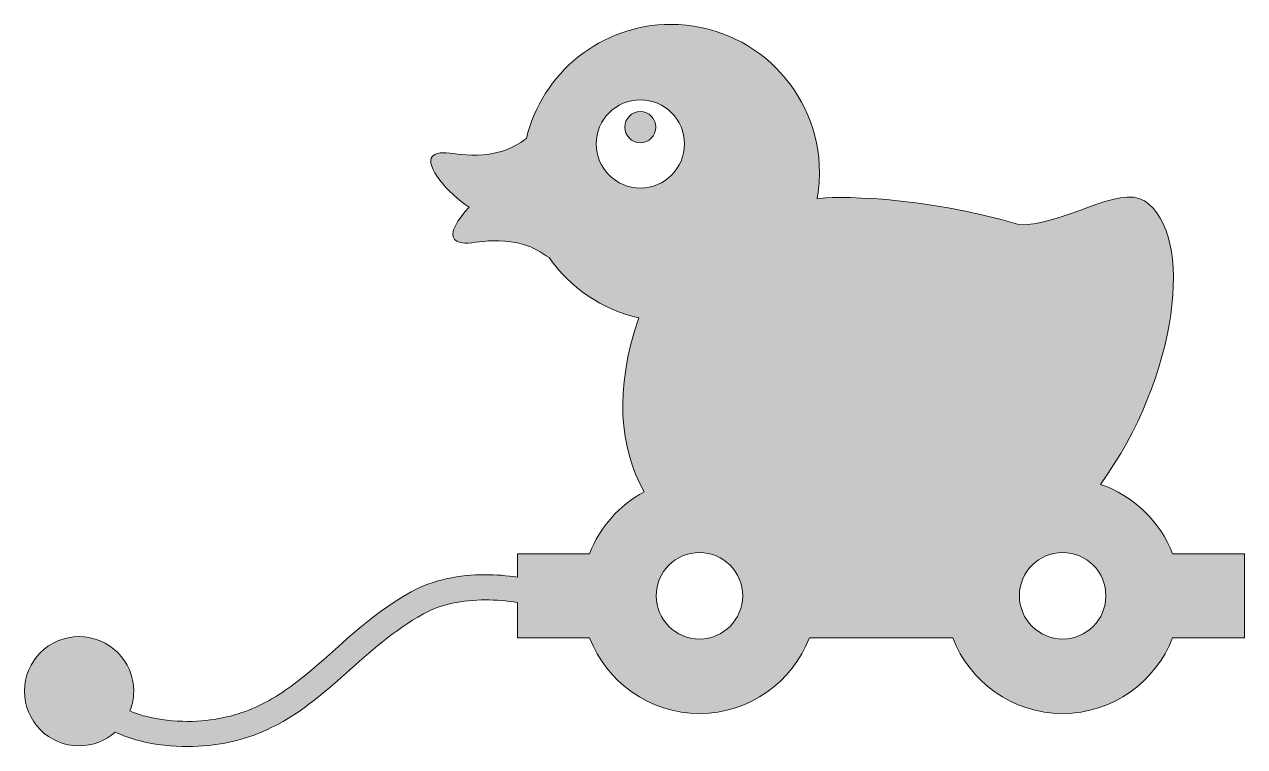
# Model space of a CAD drawing. Header units: inches. Extents: x 0 to 102, y 0 to 60.
import ezdxf

# ---------------------------------------------------------------- set-up
doc = ezdxf.new("R2010")
doc.units = ezdxf.units.IN
doc.header["$MEASUREMENT"] = 0
doc.layers.add('Layer 1', color=7, linetype='Continuous')

msp = doc.modelspace()

# ---------------------------------------------------------------- hatches: boundary and pattern name
at = {"layer": 'Layer 1', "true_color": 0xf05a28}
h = msp.add_hatch(color=20, dxfattribs=at)
h.dxf.hatch_style = 2
edge = h.paths.add_edge_path()
edge.add_spline(control_points=[(4.55, 0.06), (5.71, 0.06), (6.77, 0.5), (7.57, 1.21), (8.2, 0.91), (8.86, 0.68), (9.54, 0.5), (10.93, 0.14), (12.37, 0), (13.58, 0), (13.73, 0), (13.88, 0), (14.03, 0.01), (16.39, 0.08), (18.39, 0.59), (20.13, 1.38), (22.76, 2.56), (24.79, 4.34), (26.79, 6.11), (28.79, 7.89), (30.75, 9.68), (33.22, 11.05), (34.69, 11.87), (36.5, 12.22), (38.37, 12.22), (39.27, 12.22), (40.17, 12.14), (41.06, 12), (41.06, 12), (41.06, 9.06), (41.06, 9.06), (41.06, 9.06), (47.06, 9.06), (47.06, 9.06), (48.47, 5.38), (52.03, 2.76), (56.21, 2.76), (60.39, 2.76), (63.95, 5.38), (65.36, 9.06), (65.36, 9.06), (77.3, 9.06), (77.3, 9.06), (78.71, 5.38), (82.27, 2.76), (86.45, 2.76), (90.63, 2.76), (94.19, 5.38), (95.6, 9.06), (95.6, 9.06), (101.6, 9.06), (101.6, 9.06), (101.6, 9.06), (101.6, 16.06), (101.6, 16.06), (101.6, 16.06), (95.6, 16.06), (95.6, 16.06), (94.56, 18.77), (92.36, 20.9), (89.59, 21.84), (96.09, 30.73), (97.48, 42.74), (93.26, 45.45), (91.14, 46.82), (86.39, 43.34), (82.88, 43.47), (74.6, 45.92), (67.21, 45.86), (66, 45.62), (66.12, 46.32), (66.2, 47.05), (66.2, 47.79), (66.2, 54.62), (60.66, 60.15), (53.83, 60.15), (47.99, 60.15), (43.09, 56.09), (41.8, 50.64), (41.2, 50.22), (40.47, 49.78), (39.81, 49.59), (36.63, 48.69), (34.95, 50), (33.98, 49.17), (33.29, 48.38), (35.25, 46.09), (37.04, 44.93), (36.03, 43.88), (35.37, 42.74), (35.82, 42.23), (36.79, 41.39), (38.46, 42.71), (41.64, 41.8), (42.32, 41.61), (43.07, 41.15), (43.69, 40.73), (45.43, 38.23), (48.08, 36.4), (51.16, 35.72), (49.08, 29.68), (49.56, 24.88), (51.61, 21.21), (49.54, 20.11), (47.91, 18.28), (47.06, 16.06), (47.06, 16.06), (41.06, 16.06), (41.06, 16.06), (41.06, 16.06), (41.06, 14.12), (41.06, 14.12), (40.18, 14.24), (39.28, 14.32), (38.37, 14.32), (36.25, 14.31), (34.09, 13.93), (32.2, 12.89), (28.56, 10.86), (26.05, 8.12), (23.43, 5.98), (22.12, 4.91), (20.78, 3.97), (19.27, 3.29), (17.76, 2.61), (16.06, 2.17), (13.97, 2.1), (13.84, 2.1), (13.71, 2.1), (13.58, 2.1), (12.53, 2.1), (11.24, 2.23), (10.07, 2.53), (9.62, 2.65), (9.19, 2.8), (8.79, 2.97), (8.99, 3.48), (9.1, 4.03), (9.1, 4.61), (9.1, 7.13), (7.06, 9.16), (4.55, 9.16), (2.04, 9.16), (0, 7.13), (0, 4.61), (0, 2.1), (2.04, 0.06), (4.55, 0.06)], knot_values=[0, 0, 0, 0, 1, 1, 1, 2, 2, 2, 3, 3, 3, 4, 4, 4, 5, 5, 5, 6, 6, 6, 7, 7, 7, 8, 8, 8, 9, 9, 9, 10, 10, 10, 11, 11, 11, 12, 12, 12, 13, 13, 13, 14, 14, 14, 15, 15, 15, 16, 16, 16, 17, 17, 17, 18, 18, 18, 19, 19, 19, 20, 20, 20, 21, 21, 21, 22, 22, 22, 23, 23, 23, 24, 24, 24, 25, 25, 25, 26, 26, 26, 27, 27, 27, 28, 28, 28, 29, 29, 29, 30, 30, 30, 31, 31, 31, 32, 32, 32, 33, 33, 33, 34, 34, 34, 35, 35, 35, 36, 36, 36, 37, 37, 37, 38, 38, 38, 39, 39, 39, 40, 40, 40, 41, 41, 41, 42, 42, 42, 43, 43, 43, 44, 44, 44, 45, 45, 45, 46, 46, 46, 47, 47, 47, 48, 48, 48, 49, 49, 49, 49], degree=3, periodic=1)
edge = h.paths.add_edge_path()
edge.add_spline(control_points=[(86.45, 16.16), (88.44, 16.16), (90.05, 14.55), (90.05, 12.56), (90.05, 10.57), (88.44, 8.96), (86.45, 8.96), (84.46, 8.96), (82.85, 10.57), (82.85, 12.56), (82.85, 14.55), (84.46, 16.16), (86.45, 16.16)], knot_values=[0, 0, 0, 0, 1, 1, 1, 2, 2, 2, 3, 3, 3, 4, 4, 4, 4], degree=3, periodic=1)
edge = h.paths.add_edge_path()
edge.add_spline(control_points=[(59.81, 12.56), (59.81, 10.57), (58.2, 8.96), (56.21, 8.96), (54.22, 8.96), (52.61, 10.57), (52.61, 12.56), (52.61, 14.55), (54.22, 16.16), (56.21, 16.16), (58.2, 16.16), (59.81, 14.55), (59.81, 12.56)], knot_values=[0, 0, 0, 0, 1, 1, 1, 2, 2, 2, 3, 3, 3, 4, 4, 4, 4], degree=3, periodic=1)
edge = h.paths.add_edge_path()
edge.add_spline(control_points=[(51.29, 46.52), (49.26, 46.52), (47.61, 48.17), (47.61, 50.2), (47.61, 52.22), (49.26, 53.87), (51.29, 53.87), (53.32, 53.87), (54.96, 52.22), (54.96, 50.2), (54.96, 48.17), (53.32, 46.52), (51.29, 46.52)], knot_values=[0, 0, 0, 0, 1, 1, 1, 2, 2, 2, 3, 3, 3, 4, 4, 4, 4], degree=3, periodic=1)
h = msp.add_hatch(color=20, dxfattribs=at)
h.dxf.hatch_style = 2
edge = h.paths.add_edge_path()
edge.add_spline(control_points=[(51.29, 50.3), (50.57, 50.3), (49.99, 50.88), (49.99, 51.6), (49.99, 52.31), (50.57, 52.89), (51.29, 52.89), (52, 52.89), (52.58, 52.31), (52.58, 51.6), (52.58, 50.88), (52, 50.3), (51.29, 50.3), (51.29, 50.3), (51.29, 50.3), (51.29, 50.3)], knot_values=[0, 0, 0, 0, 1, 1, 1, 2, 2, 2, 3, 3, 3, 4, 4, 4, 5, 5, 5, 5], degree=3, periodic=1)

# ---------------------------------------------------------------- linework, layer by layer
at = {"layer": 'Layer 1', "lineweight": 0}
for points, knots in [([(4.55, 0.06), (5.71, 0.06), (6.77, 0.5), (7.57, 1.21), (8.2, 0.91), (8.86, 0.68), (9.54, 0.5), (10.93, 0.14), (12.37, 0), (13.58, 0), (13.73, 0), (13.88, 0), (14.03, 0.01), (16.39, 0.08), (18.39, 0.59), (20.13, 1.38), (22.76, 2.56), (24.79, 4.34), (26.79, 6.11), (28.79, 7.89), (30.75, 9.68), (33.22, 11.05), (34.69, 11.87), (36.5, 12.22), (38.37, 12.22), (39.27, 12.22), (40.17, 12.14), (41.06, 12), (41.06, 12), (41.06, 9.06), (41.06, 9.06), (41.06, 9.06), (47.06, 9.06), (47.06, 9.06), (48.47, 5.38), (52.03, 2.76), (56.21, 2.76), (60.39, 2.76), (63.95, 5.38), (65.36, 9.06), (65.36, 9.06), (77.3, 9.06), (77.3, 9.06), (78.71, 5.38), (82.27, 2.76), (86.45, 2.76), (90.63, 2.76), (94.19, 5.38), (95.6, 9.06), (95.6, 9.06), (101.6, 9.06), (101.6, 9.06), (101.6, 9.06), (101.6, 16.06), (101.6, 16.06), (101.6, 16.06), (95.6, 16.06), (95.6, 16.06), (94.56, 18.77), (92.36, 20.9), (89.59, 21.84), (96.09, 30.73), (97.48, 42.74), (93.26, 45.45), (91.14, 46.82), (86.39, 43.34), (82.88, 43.47), (74.6, 45.92), (67.21, 45.86), (66, 45.62), (66.12, 46.32), (66.2, 47.05), (66.2, 47.79), (66.2, 54.62), (60.66, 60.15), (53.83, 60.15), (47.99, 60.15), (43.09, 56.09), (41.8, 50.64), (41.2, 50.22), (40.47, 49.78), (39.81, 49.59), (36.63, 48.69), (34.95, 50), (33.98, 49.17), (33.29, 48.38), (35.25, 46.09), (37.04, 44.93), (36.03, 43.88), (35.37, 42.74), (35.82, 42.23), (36.79, 41.39), (38.46, 42.71), (41.64, 41.8), (42.32, 41.61), (43.07, 41.15), (43.69, 40.73), (45.43, 38.23), (48.08, 36.4), (51.16, 35.72), (49.08, 29.68), (49.56, 24.88), (51.61, 21.21), (49.54, 20.11), (47.91, 18.28), (47.06, 16.06), (47.06, 16.06), (41.06, 16.06), (41.06, 16.06), (41.06, 16.06), (41.06, 14.12), (41.06, 14.12), (40.18, 14.24), (39.28, 14.32), (38.37, 14.32), (36.25, 14.31), (34.09, 13.93), (32.2, 12.89), (28.56, 10.86), (26.05, 8.12), (23.43, 5.98), (22.12, 4.91), (20.78, 3.97), (19.27, 3.29), (17.76, 2.61), (16.06, 2.17), (13.97, 2.1), (13.84, 2.1), (13.71, 2.1), (13.58, 2.1), (12.53, 2.1), (11.24, 2.23), (10.07, 2.53), (9.62, 2.65), (9.19, 2.8), (8.79, 2.97), (8.99, 3.48), (9.1, 4.03), (9.1, 4.61), (9.1, 7.13), (7.06, 9.16), (4.55, 9.16), (2.04, 9.16), (0, 7.13), (0, 4.61), (0, 2.1), (2.04, 0.06), (4.55, 0.06)], [0, 0, 0, 0, 1, 1, 1, 2, 2, 2, 3, 3, 3, 4, 4, 4, 5, 5, 5, 6, 6, 6, 7, 7, 7, 8, 8, 8, 9, 9, 9, 10, 10, 10, 11, 11, 11, 12, 12, 12, 13, 13, 13, 14, 14, 14, 15, 15, 15, 16, 16, 16, 17, 17, 17, 18, 18, 18, 19, 19, 19, 20, 20, 20, 21, 21, 21, 22, 22, 22, 23, 23, 23, 24, 24, 24, 25, 25, 25, 26, 26, 26, 27, 27, 27, 28, 28, 28, 29, 29, 29, 30, 30, 30, 31, 31, 31, 32, 32, 32, 33, 33, 33, 34, 34, 34, 35, 35, 35, 36, 36, 36, 37, 37, 37, 38, 38, 38, 39, 39, 39, 40, 40, 40, 41, 41, 41, 42, 42, 42, 43, 43, 43, 44, 44, 44, 45, 45, 45, 46, 46, 46, 47, 47, 47, 48, 48, 48, 49, 49, 49, 49]), ([(51.29, 46.52), (49.26, 46.52), (47.61, 48.17), (47.61, 50.2), (47.61, 52.22), (49.26, 53.87), (51.29, 53.87), (53.32, 53.87), (54.96, 52.22), (54.96, 50.2), (54.96, 48.17), (53.32, 46.52), (51.29, 46.52)], [0, 0, 0, 0, 1, 1, 1, 2, 2, 2, 3, 3, 3, 4, 4, 4, 4]), ([(51.29, 50.3), (50.57, 50.3), (49.99, 50.88), (49.99, 51.6), (49.99, 52.31), (50.57, 52.89), (51.29, 52.89), (52, 52.89), (52.58, 52.31), (52.58, 51.6), (52.58, 50.88), (52, 50.3), (51.29, 50.3), (51.29, 50.3), (51.29, 50.3), (51.29, 50.3)], [0, 0, 0, 0, 1, 1, 1, 2, 2, 2, 3, 3, 3, 4, 4, 4, 5, 5, 5, 5]), ([(59.81, 12.56), (59.81, 10.57), (58.2, 8.96), (56.21, 8.96), (54.22, 8.96), (52.61, 10.57), (52.61, 12.56), (52.61, 14.55), (54.22, 16.16), (56.21, 16.16), (58.2, 16.16), (59.81, 14.55), (59.81, 12.56)], [0, 0, 0, 0, 1, 1, 1, 2, 2, 2, 3, 3, 3, 4, 4, 4, 4]), ([(86.45, 16.16), (88.44, 16.16), (90.05, 14.55), (90.05, 12.56), (90.05, 10.57), (88.44, 8.96), (86.45, 8.96), (84.46, 8.96), (82.85, 10.57), (82.85, 12.56), (82.85, 14.55), (84.46, 16.16), (86.45, 16.16)], [0, 0, 0, 0, 1, 1, 1, 2, 2, 2, 3, 3, 3, 4, 4, 4, 4])]:
    msp.add_open_spline(points, degree=3, knots=knots, dxfattribs=at)

doc.saveas('drawing.dxf')
